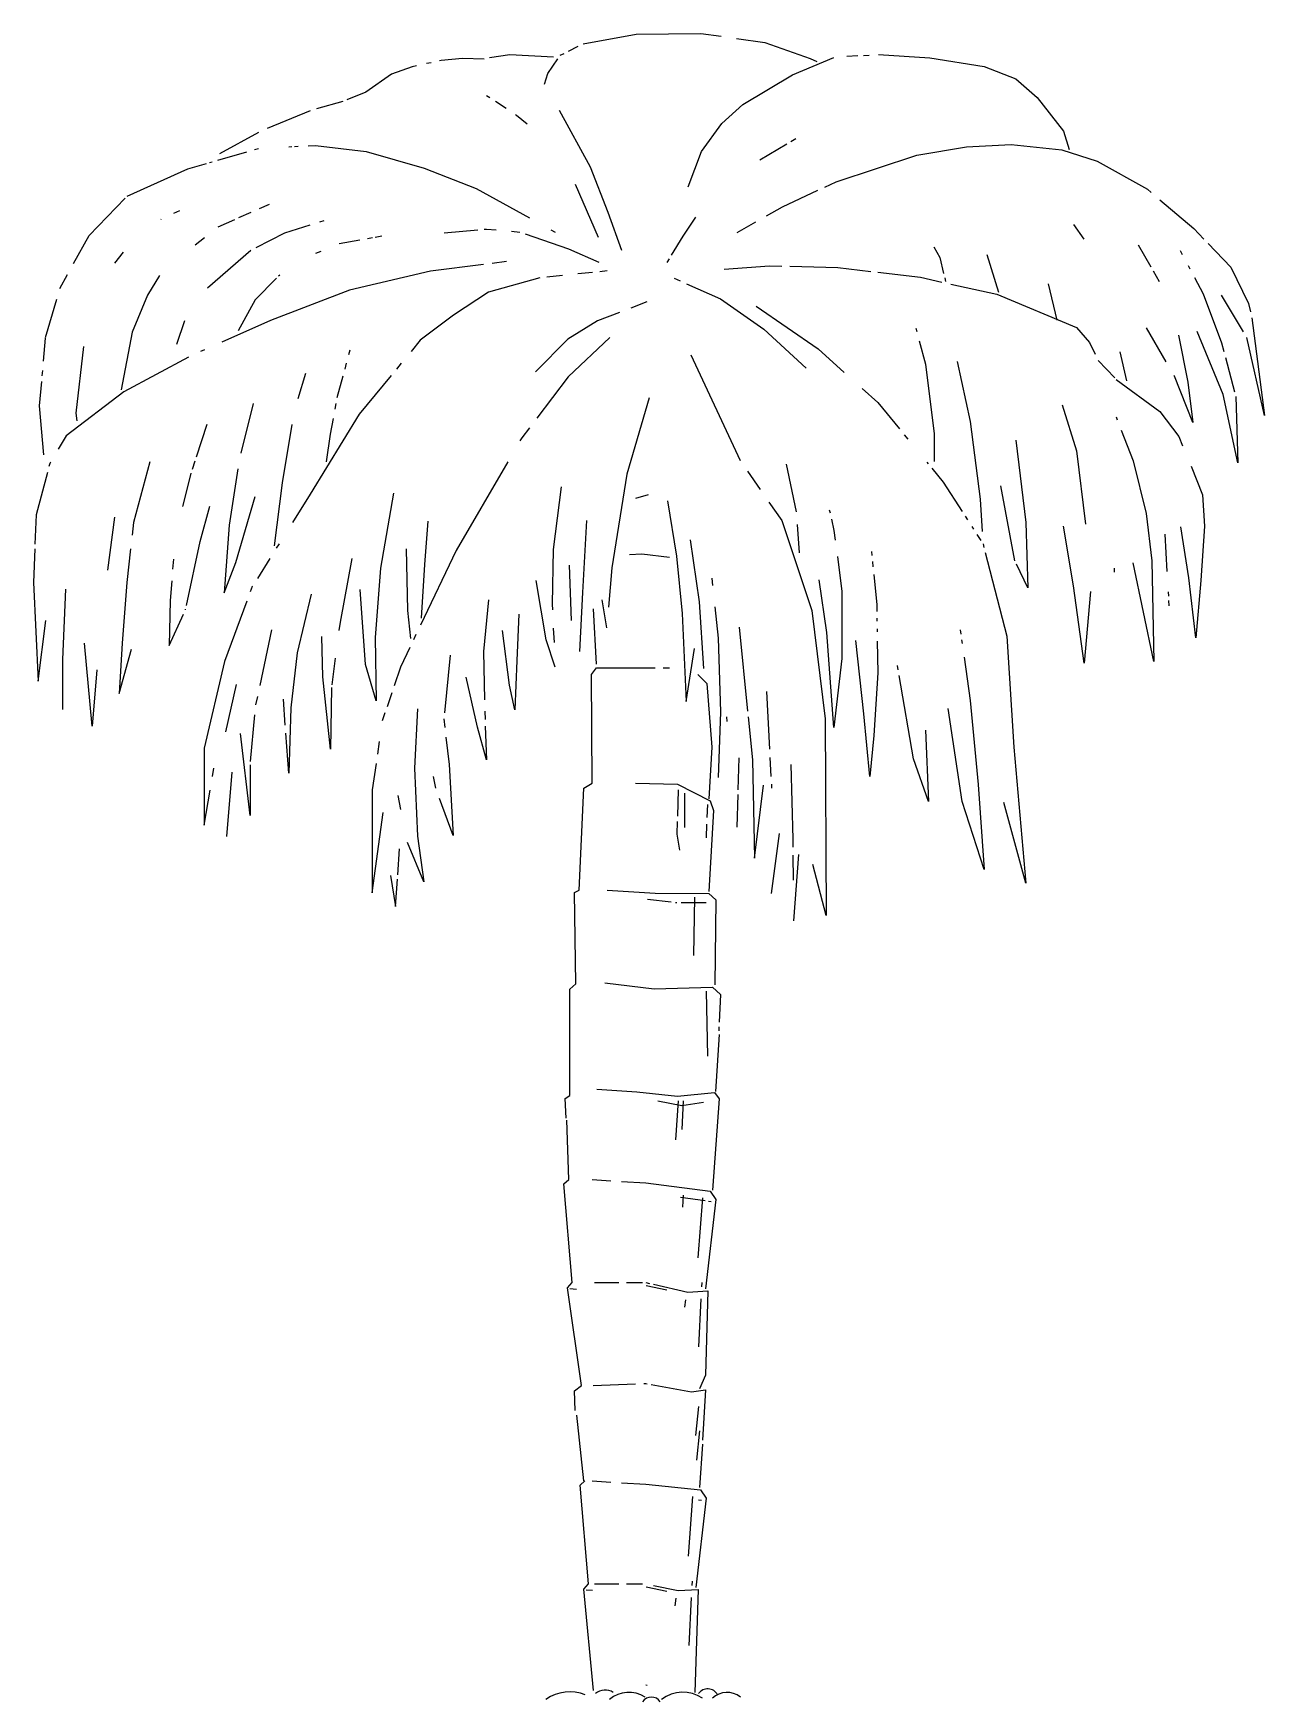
# Model space of a CAD drawing. Extents: x 96.74 to 100.23, y 89.31 to 94.03.
import ezdxf

# ---------------------------------------------------------------- set-up
doc = ezdxf.new("R2010")
doc.units = 0
doc.header["$LTSCALE"] = 0.5
doc.header["$MEASUREMENT"] = 0
doc.layers.get('0').update_dxf_attribs({"linetype": 'CONTINUOUS'})

# ---------------------------------------------------------------- blocks, each defined once
blk = doc.blocks.new('TREE-10')
for p, q in [((-10.86, 233.25), (-9.47, 233.95)), ((-8.79, 234.28), (-1.29, 235.68)), ((-1.29, 235.68), (7.87, 235.78)), ((7.87, 235.78), (10.75, 235.38)), ((12.92, 235.07), (16.92, 234.5)), ((16.92, 234.5), (23.35, 232.25)), ((-30.31, 231.63), (-30.94, 231.5)), ((-28.88, 231.94), (-29.09, 231.89)), ((-25.84, 232.22), (-28.88, 231.94)), ((-22.8, 232.15), (-25.84, 232.22)), ((-22.01, 232.36), (-19.15, 232.79)), ((-19.15, 232.79), (-12.96, 232.47)), ((-13.79, 230.11), (-12.35, 232.19)), ((-12.01, 232.68), (-11.48, 232.94)), ((20.85, 229.9), (26.68, 232.36)), ((23.35, 232.25), (24.3, 231.82)), ((28.52, 232.54), (30.11, 232.63)), ((30.91, 232.67), (31.68, 232.71)), ((33.02, 232.78), (40.29, 232.3)), ((40.29, 232.3), (47.96, 231.11)), ((-35.92, 229.99), (-39.52, 227.47)), ((-32.96, 231.07), (-35.92, 229.99)), ((-32.36, 231.2), (-32.96, 231.07)), ((-14.27, 228.61), (-13.79, 230.11)), ((13.83, 225.72), (20.85, 229.9)), ((47.96, 231.11), (52.46, 229.33)), ((52.46, 229.33), (55.5, 226.71)), ((-39.52, 227.47), (-42.24, 226.39)), ((-22.45, 227.01), (-21.98, 226.7)), ((-53.44, 222.37), (-47.38, 224.86)), ((-46.48, 225.15), (-42.73, 226.17)), ((-21.19, 226.18), (-19.67, 225.18)), ((-7.72, 216.83), (-12.13, 224.86)), ((10.85, 223.04), (13.83, 225.72)), ((55.5, 226.71), (59.2, 221.95)), ((-18.37, 224.31), (-18.22, 224.21)), ((-18.22, 224.21), (-16.72, 222.97)), ((7.99, 219.08), (10.85, 223.04)), ((-60.22, 218.76), (-54.67, 221.79)), ((-50.44, 219.73), (-50.01, 219.76)), ((-49.61, 219.78), (-49.11, 219.8)), ((-47.68, 219.88), (-46.65, 219.93)), ((-46.65, 219.93), (-39.51, 219.08)), ((16.21, 217.9), (20.03, 220.14)), ((20.6, 220.48), (21.33, 220.9)), ((38.47, 218.53), (45.5, 219.71)), ((45.5, 219.71), (51.81, 220.03)), ((51.81, 220.03), (58.95, 219.28)), ((59.2, 221.95), (59.99, 219.33)), ((-64.75, 216.61), (-62.09, 217.38)), ((-61.66, 217.51), (-61.29, 217.61)), ((-60.48, 217.85), (-56.38, 219.03)), ((-55.27, 219.35), (-54.75, 219.51)), ((-39.51, 219.08), (-31.29, 216.72)), ((6.09, 214.05), (7.99, 219.08)), ((27.04, 214.78), (38.47, 218.53)), ((58.95, 219.28), (63.95, 217.68)), ((63.95, 217.68), (71.09, 213.71)), ((-73.32, 212.76), (-64.75, 216.61)), ((-31.29, 216.72), (-23.91, 213.83)), ((-5.22, 210.41), (-7.72, 216.83)), ((-23.91, 213.83), (-16.39, 209.66)), ((-9.89, 214.44), (-6.64, 206.95)), ((19.42, 211.25), (24.43, 213.57)), ((25.41, 214.03), (27.04, 214.78)), ((71.09, 213.71), (71.63, 213.26)), ((-78.68, 207.19), (-73.61, 212.45)), ((-65.93, 210.68), (-66.75, 210.29)), ((-55.8, 210.43), (-57.56, 209.65)), ((-53.2, 211.58), (-54.65, 210.94)), ((-3.32, 205.06), (-5.22, 210.41)), ((17.16, 209.97), (19.42, 211.25)), ((72.85, 212.22), (77.64, 208.14)), ((-68.48, 209.47), (-68.56, 209.44)), ((-58.1, 209.41), (-60.46, 208.36)), ((-47.47, 208.62), (-51.06, 207.51)), ((-45.47, 209.24), (-46.1, 209.05)), ((-23.68, 207.94), (-28.44, 207.51)), ((-22.48, 208.04), (-22.81, 208.01)), ((-21.11, 207.92), (-22.48, 208.04)), ((-13.33, 207.97), (-12.74, 207.64)), ((5.37, 207.09), (7.16, 209.77)), ((13, 207.61), (15.67, 209.12)), ((60.63, 208.74), (62.06, 206.67)), ((77.64, 208.14), (79.06, 206.67)), ((-80.89, 203.21), (-78.68, 207.19)), ((-62.37, 206.84), (-63.68, 205.79)), ((-51.06, 207.51), (-55.11, 205.41)), ((-40.37, 206.53), (-43.32, 206.01)), ((-38.61, 206.84), (-39.31, 206.71)), ((-37.25, 207.08), (-38.23, 206.91)), ((-17.72, 207.61), (-18.93, 207.72)), ((-10.82, 205.26), (-16.93, 207.35)), ((3.73, 204.37), (5.37, 207.09)), ((40.85, 205.57), (41.69, 204.07)), ((69.78, 205.83), (71.55, 202.75)), ((79.67, 206.03), (82.88, 202.68)), ((-73.86, 204.82), (-75.11, 203.27)), ((-55.82, 205.04), (-61.96, 199.72)), ((-45.91, 204.92), (-46.66, 204.61)), ((-19.63, 203.47), (-21.64, 203.22)), ((-6.53, 203.33), (-10.82, 205.26)), ((3.11, 203.34), (3.42, 203.86)), ((41.69, 204.07), (42.24, 201.78)), ((48.35, 204.5), (50.02, 199.14)), ((75.74, 205.04), (76.02, 204.49)), ((-82.84, 199.69), (-81.75, 201.66)), ((-68.74, 201.51), (-70.46, 198.72)), ((-52.18, 201.11), (-55.22, 198.08)), ((-51.7, 201.54), (-51.89, 201.4)), ((-30.4, 202.12), (-41.86, 199.42)), ((-22.88, 203.06), (-30.4, 202.12)), ((-14.9, 201.2), (-22.16, 199.15)), ((-11.68, 201.52), (-13.93, 201.29)), ((-7.46, 201.94), (-9.55, 201.73)), ((-5.36, 202.15), (-6.44, 202.04)), ((4.1, 201.14), (4.93, 200.76)), ((11.17, 202.42), (17.58, 202.9)), ((17.58, 202.9), (19.32, 202.85)), ((20.49, 202.82), (27.28, 202.65)), ((27.28, 202.65), (31.96, 202.09)), ((32.92, 201.97), (38.96, 201.25)), ((38.96, 201.25), (41.99, 200.58)), ((42.39, 201.17), (42.52, 200.64)), ((71.88, 202.18), (72.76, 200.64)), ((76.85, 202.92), (77.09, 202.47)), ((77.74, 201.23), (78.95, 198.93)), ((82.88, 202.68), (85.38, 197.54)), ((-70.46, 198.72), (-72.61, 193.47)), ((-41.86, 199.42), (-53.04, 195.13)), ((-22.16, 199.15), (-27.15, 195.89)), ((5.87, 200.34), (10.65, 198.19)), ((43.27, 200.3), (49.79, 198.85)), ((49.79, 198.85), (61.04, 194.16)), ((57.05, 200.32), (58.24, 195.18)), ((78.95, 198.93), (81.57, 191.97)), ((84.66, 193.52), (81.57, 198.72)), ((-84.87, 192.72), (-83.29, 198.14)), ((-55.22, 198.08), (-57.61, 193.69)), ((-3.64, 196.28), (-6.73, 195.07)), ((0.23, 197.79), (-2.04, 196.9)), ((10.65, 198.19), (16.78, 193.9)), ((15.69, 197.16), (24.47, 191.12)), ((85.38, 197.54), (85.66, 196.35)), ((-65.22, 195.08), (-66.31, 191.73)), ((-53.04, 195.13), (-59.92, 192.06)), ((-27.15, 195.89), (-31.84, 192.35)), ((-6.73, 195.07), (-10.96, 192.48)), ((16.78, 193.9), (22.78, 188.38)), ((38.3, 194.06), (38.43, 193.58)), ((61.04, 194.16), (62.87, 192.01)), ((73.75, 189.27), (70.97, 194.11)), ((85.86, 195.5), (87.67, 181.67)), ((-85.16, 189.4), (-84.88, 192.63)), ((-79.51, 191.44), (-80.58, 182.01)), ((-72.61, 193.47), (-74.15, 185.33)), ((-31.84, 192.35), (-33.14, 190.77)), ((-10.96, 192.48), (-15.5, 187.85)), ((-5.01, 192.71), (-10.88, 187.17)), ((38.78, 192.25), (39.66, 188.97)), ((62.87, 192.01), (63.68, 190.38)), ((75.5, 193.04), (76.81, 186.4)), ((81.81, 184.68), (78.12, 193.57)), ((81.57, 191.97), (81.89, 190.75)), ((87.67, 181.67), (85.14, 192.72)), ((-64.63, 189.97), (-73.77, 185.06)), ((-62.37, 190.98), (-62.92, 190.73)), ((-42.31, 189.12), (-42.53, 188.27)), ((-41.81, 190.96), (-42, 190.27)), ((-34.52, 189.09), (-35.21, 188.26)), ((6.44, 190.26), (13.45, 175.32)), ((24.47, 191.12), (28.16, 187.8)), ((39.66, 188.97), (40.92, 179.09)), ((44.16, 189.35), (45.99, 180.86)), ((64.13, 189.47), (66.47, 187.02)), ((67.16, 190.68), (68.12, 186.61)), ((82.12, 189.9), (83.42, 185.03)), ((-85.34, 187.3), (-85.27, 188.07)), ((-48.09, 187.64), (-49.15, 184.07)), ((-42.8, 187.28), (-43.63, 184.21)), ((-35.95, 187.35), (-40.47, 181.86)), ((-10.88, 187.17), (-15.35, 181.3)), ((66.67, 186.81), (72.85, 182.25)), ((74.9, 187.25), (74.86, 187.33)), ((77.52, 180.72), (74.9, 187.25)), ((-85.7, 183.08), (-85.4, 186.52)), ((-73.77, 185.06), (-81.95, 178.81)), ((0.57, 184.21), (-2.58, 173.39)), ((30.69, 185.52), (32.91, 183.52)), ((76.81, 186.4), (77.52, 180.72)), ((83.89, 175.01), (81.81, 184.68)), ((83.59, 184.36), (83.89, 175.01)), ((-85.11, 176.12), (-85.7, 183.08)), ((-80.58, 182.01), (-80.46, 180.94)), ((-55.49, 183.4), (-57.25, 176.35)), ((-40.47, 181.86), (-47.43, 170.56)), ((-43.78, 183.39), (-43.93, 182.58)), ((32.91, 183.52), (35.98, 179.79)), ((59.03, 183.21), (61.04, 176.68)), ((72.85, 182.25), (75.53, 178.71)), ((-62.04, 180.4), (-63.53, 175.81)), ((-50.03, 180.42), (-51.4, 172.18)), ((-44.17, 181.29), (-44.58, 179.05)), ((-16.38, 179.95), (-17.46, 178.54)), ((45.99, 180.86), (47.4, 169.84)), ((66.67, 181.49), (66.82, 181.08)), ((67.38, 179.63), (69.06, 175.29)), ((-81.95, 178.81), (-83.06, 176.92)), ((-44.58, 179.05), (-45.13, 175.13)), ((-17.46, 178.54), (-17.72, 178.1)), ((36.66, 178.96), (37.16, 178.36)), ((40.92, 179.09), (40.92, 175.16)), ((52.46, 178.2), (53.87, 166.55)), ((75.53, 178.71), (76.07, 177.4)), ((-84.27, 174.88), (-84.38, 174.45)), ((-84.15, 175.07), (-84.27, 174.88)), ((-70.09, 175.13), (-72.4, 166.54)), ((-63.73, 175.22), (-64.1, 174.06)), ((-19.45, 175.12), (-26.76, 162.57)), ((19.97, 174.78), (21.37, 168.07)), ((39.85, 175.09), (40.04, 174.86)), ((61.04, 176.68), (62.31, 166.3)), ((69.06, 175.29), (70.89, 167.82)), ((-84.6, 173.62), (-86.18, 167.64)), ((-64.36, 173.28), (-65.46, 168.81)), ((-64.28, 173.51), (-64.36, 173.28)), ((-57.66, 174.13), (-58.9, 166.17)), ((-2.58, 173.39), (-4.72, 160.12)), ((14.48, 173.82), (16.29, 171.21)), ((40.56, 174.23), (42.19, 172.25)), ((77.25, 174.51), (78.9, 170.48)), ((-57.95, 160.89), (-55.22, 170.22)), ((-51.4, 172.18), (-52.49, 163.22)), ((-47.43, 170.56), (-49.93, 166.55)), ((-35.63, 170.7), (-37.44, 160.08)), ((-11.88, 171.58), (-13.02, 162.7)), ((-1.34, 169.97), (0.46, 170.51)), ((42.19, 172.25), (44.85, 168.11)), ((52.32, 161.1), (50.35, 171.74)), ((78.9, 170.48), (79.18, 166.04)), ((-62.99, 163.84), (-61.63, 168.87)), ((3.14, 169.63), (4.41, 161.79)), ((17.51, 169.43), (19.32, 166.82)), ((26.06, 168.33), (26.16, 167.89)), ((47.4, 169.84), (47.68, 165.28)), ((70.89, 167.82), (71.73, 161.1)), ((-86.18, 167.64), (-86.36, 163.46)), ((-75.13, 167.3), (-76.08, 159.82)), ((-72.4, 166.54), (-72.6, 164.76)), ((-58.9, 166.17), (-59.59, 156.6)), ((-30.78, 166.75), (-31.24, 160.62)), ((-8.3, 166.82), (-8.87, 156.64)), ((19.32, 166.82), (23.61, 154.07)), ((21.5, 166.26), (21.8, 162.24)), ((26.36, 167.01), (26.72, 165.41)), ((26.72, 165.41), (26.9, 164.04)), ((45.29, 167.43), (45.62, 166.92)), ((46.21, 166), (46.48, 165.59)), ((53.87, 166.55), (54.15, 157.3)), ((60.62, 157.56), (59.21, 166.04)), ((76.93, 158.7), (75.81, 165.92)), ((79.18, 166.04), (78.62, 158.32)), ((-64.93, 154.8), (-62.99, 163.84)), ((-51.82, 163.54), (-52.22, 162.9)), ((6.39, 164.09), (7.66, 155.31)), ((46.95, 164.85), (47.49, 164.02)), ((47.82, 163.51), (47.94, 163.02)), ((73.56, 164.9), (73.85, 159.63)), ((-86.38, 162.81), (-86.59, 158.07)), ((-72.82, 162.84), (-73.36, 158.07)), ((-66.78, 161.36), (-66.89, 159.92)), ((-59.59, 156.6), (-57.95, 160.89)), ((-53.12, 161.46), (-54.89, 158.62)), ((-41.53, 161.44), (-43.19, 152.45)), ((-33.81, 162.8), (-33.66, 154.09)), ((-26.76, 162.57), (-31.81, 152)), ((-31.24, 160.62), (-31.69, 153)), ((-13.02, 162.7), (-13.16, 154.97)), ((-2.2, 162.02), (-0.48, 162.1)), ((-0.48, 162.1), (3.46, 161.63)), ((4.41, 161.79), (5.23, 153.64)), ((27.2, 161.71), (27.84, 156.8)), ((32.01, 162.44), (32.07, 161.86)), ((32.16, 161.01), (32.23, 160.29)), ((48.13, 162.29), (51.19, 150.46)), ((54.15, 157.3), (52.54, 160.63)), ((71.98, 146.88), (69.06, 160.85)), ((71.73, 161.1), (71.98, 146.88)), ((-67.01, 158.29), (-67.22, 155.49)), ((-37.44, 160.08), (-38.2, 150.27)), ((-14.02, 149.95), (-15.45, 158.32)), ((-10.45, 152.65), (-10.73, 160.51)), ((-4.72, 160.12), (-5.19, 154.56)), ((9.41, 158.65), (9.52, 157.61)), ((25.73, 150.97), (24.61, 158.44)), ((32.34, 159.18), (32.77, 154.9)), ((66.38, 160.09), (66.38, 159.5)), ((77.95, 150.22), (76.93, 158.7)), ((78.62, 158.32), (77.95, 150.22)), ((-86.59, 158.07), (-85.9, 144.08)), ((-82.04, 157.11), (-82.45, 147.17)), ((-73.36, 158.07), (-74.04, 149.48)), ((-55.6, 157.49), (-55.89, 156.71)), ((-55.59, 157.51), (-55.6, 157.49)), ((-47.28, 156.4), (-49.24, 148.1)), ((-39.56, 146.46), (-40.32, 157.08)), ((-8.87, 156.64), (-9.3, 148.27)), ((27.84, 156.8), (27.84, 147.3)), ((62.14, 146.62), (60.62, 157.56)), ((63.01, 156.8), (62.14, 146.62)), ((74.01, 156.75), (74.05, 156.1)), ((-67.22, 155.49), (-67.36, 149.11)), ((-67.36, 149.11), (-65.35, 153.57)), ((-65.08, 154.17), (-65.04, 154.27)), ((-56.36, 155.43), (-59.53, 146.87)), ((-33.66, 154.09), (-33.2, 150.14)), ((-22.18, 155.61), (-22.9, 148.27)), ((-17.89, 153.55), (-18.17, 146.99)), ((-13.16, 154.97), (-13.13, 154.18)), ((-6.87, 146.47), (-7.3, 154.33)), ((-5.44, 151.62), (-6.08, 155.62)), ((5.23, 153.64), (5.81, 141.2)), ((7.66, 155.31), (8.25, 145.9)), ((9.85, 154.59), (10.34, 150.19)), ((23.61, 154.07), (25.47, 138.74)), ((32.77, 154.9), (32.78, 153.93)), ((74.08, 155.51), (74.12, 154.77)), ((-85.9, 144.08), (-84.81, 152.67)), ((-52.87, 151.36), (-54.56, 143.48)), ((-43.19, 152.45), (-43.35, 151.24)), ((-19.18, 143.51), (-20.18, 151.24)), ((-13, 151.59), (-12.9, 149.58)), ((13.31, 151.75), (14.49, 139.83)), ((32.79, 153.02), (32.8, 152.56)), ((32.82, 151.51), (32.82, 151.05)), ((44.58, 151.35), (44.67, 150.74)), ((-78.27, 137.7), (-79.36, 149.48)), ((-74.04, 149.48), (-74.45, 142.36)), ((-45.61, 144.69), (-45.76, 150.41)), ((-38.2, 150.27), (-38.05, 141.29)), ((-33.3, 148.87), (-34.63, 146.08)), ((-32.44, 150.68), (-32.8, 149.93)), ((-12.74, 146.08), (-14.02, 149.95)), ((10.34, 150.19), (10.68, 139.74)), ((26.72, 137.54), (25.73, 150.97)), ((30.94, 139.44), (29.81, 149.83)), ((32.84, 149.74), (32.91, 145.27)), ((44.78, 149.95), (44.85, 149.42)), ((51.19, 150.46), (52.18, 134.76)), ((-82.45, 147.17), (-82.45, 140.06)), ((-74.45, 142.36), (-72.68, 148.62)), ((-59.53, 146.87), (-62.41, 134.62)), ((-49.24, 148.1), (-50.15, 140.33)), ((-43.86, 147.35), (-44.35, 143.56)), ((-38.05, 141.29), (-39.56, 146.46)), ((-27.62, 147.76), (-28.39, 139.62)), ((-22.9, 148.27), (-22.75, 141.45)), ((-18.17, 146.99), (-18.46, 140.03)), ((5.81, 141.2), (6.97, 148.72)), ((27.84, 147.3), (26.72, 137.54)), ((45.13, 147.46), (45.99, 141.34)), ((-77.59, 145.68), (-78.27, 137.7)), ((-44.55, 134.48), (-45.61, 144.69)), ((-34.63, 146.08), (-35.53, 143.43)), ((-23.75, 137.58), (-25.33, 144.67)), ((-7.58, 145.05), (-6.87, 145.96)), ((-7.52, 129.66), (-7.58, 145.05)), ((-6.87, 145.96), (1.39, 145.96)), ((2.55, 145.96), (3.43, 145.96)), ((7.44, 145.05), (8.73, 143.77)), ((32.91, 145.27), (32.34, 136.4)), ((35.82, 145.69), (35.72, 146.28)), ((37.97, 133.11), (35.96, 144.89)), ((-57.87, 143.6), (-59.38, 136.93)), ((-54.89, 141.93), (-55.14, 140.74)), ((-44.4, 143.19), (-44.55, 134.48)), ((-35.86, 142.44), (-36.53, 140.47)), ((-18.46, 140.03), (-19.18, 143.51)), ((8.73, 143.77), (9.44, 134.75)), ((17.17, 142.61), (17.6, 134.45)), ((-50.94, 137.87), (-51.21, 141.56)), ((-50.15, 140.33), (-50.45, 131.08)), ((-36.83, 139.59), (-37.21, 138.49)), ((-32.2, 140.16), (-32.63, 131.79)), ((-22.7, 139.83), (-22.66, 138.65)), ((10.68, 139.74), (10.34, 130.44)), ((31.78, 130.58), (30.94, 139.44)), ((44.86, 127.03), (42.89, 140.2)), ((45.99, 141.34), (47.11, 129.44)), ((-55.28, 139.32), (-55.9, 132.71)), ((-28.48, 138.74), (-28.34, 137.53)), ((-22.47, 132.95), (-23.75, 137.58)), ((-22.63, 137.73), (-22.47, 132.95)), ((11.51, 139.03), (11.58, 138.38)), ((14.56, 139.05), (15.17, 132.95)), ((25.47, 138.74), (25.61, 110.92)), ((39.66, 137.16), (40.08, 127.03)), ((-62.41, 134.62), (-62.41, 123.72)), ((-55.9, 125.08), (-57.26, 136.66)), ((-50.45, 131.08), (-50.86, 136.7)), ((-37.63, 135.56), (-37.9, 133.74)), ((-28.19, 136.17), (-27.76, 132.3)), ((9.44, 134.75), (9.01, 127.41)), ((32.34, 136.4), (31.78, 130.58)), ((52.18, 134.76), (53.87, 115.51)), ((-55.9, 132.25), (-55.9, 125.08)), ((-38.09, 132.43), (-38.64, 128.7)), ((-27.76, 132.3), (-27.19, 122.26)), ((13.18, 128.69), (13.31, 133.21)), ((15.17, 132.95), (15.45, 119.04)), ((17.66, 133.28), (17.8, 130.6)), ((20.61, 132.3), (20.89, 121.74)), ((40.08, 127.03), (37.97, 133.11)), ((-61.24, 130.6), (-61.04, 131.76)), ((-59.23, 122.09), (-58.47, 131.21)), ((-32.63, 131.79), (-32.2, 122.13)), ((-29.62, 128.95), (-29.98, 130.6)), ((-62.41, 123.72), (-61.57, 128.66)), ((-38.64, 128.7), (-38.64, 114.14)), ((-34.57, 125.93), (-34.97, 127.92)), ((-9.34, 114.48), (-8.67, 128.92)), ((-8.67, 128.92), (-7.52, 129.66)), ((-1.39, 129.66), (4.56, 129.52)), ((4.56, 129.52), (9.19, 127.13)), ((4.66, 128.72), (4.56, 124.96)), ((5.56, 128.24), (5.56, 123.38)), ((13.02, 123.42), (13.16, 128.04)), ((15.45, 119.04), (16.74, 129.34)), ((17.86, 129.49), (17.89, 128.95)), ((47.11, 129.44), (47.96, 117.41)), ((-38.64, 114.14), (-37.06, 125.48)), ((-27.19, 122.26), (-29.09, 127.48)), ((8.8, 126.62), (8.73, 124.77)), ((9.69, 125.79), (9.03, 114.33)), ((9.19, 127.13), (9.69, 125.79)), ((47.96, 117.41), (44.86, 127.03)), ((53.87, 115.51), (50.77, 126.9)), ((4.54, 124.24), (4.48, 122.41)), ((8.7, 123.85), (8.62, 121.92)), ((-31.34, 115.69), (-33.63, 121.23)), ((-32.2, 122.13), (-31.34, 115.69)), ((4.48, 122.41), (4.84, 120.14)), ((17.89, 114.02), (19.03, 122.52)), ((20.89, 121.74), (20.91, 120.57)), ((-35.03, 116.67), (-34.77, 120.33)), ((20.92, 119.46), (20.96, 115.92)), ((21.04, 110.15), (21.75, 119.55)), ((25.61, 110.92), (23.75, 118.14)), ((-36.06, 116.59), (-35.34, 112.21)), ((-35.34, 112.21), (-35.07, 116.05)), ((-10, 114.18), (-9.34, 114.48)), ((-9.83, 101.23), (-10, 114.18)), ((-5.37, 114.48), (1.42, 114.09)), ((1.42, 114.09), (9.03, 114.03)), ((7, 113.5), (6.82, 105.24)), ((9.03, 114.03), (10.02, 113.14)), ((3.7, 112.78), (0.34, 113.17)), ((4.48, 112.69), (4.28, 112.71)), ((8.62, 112.69), (5.07, 112.69)), ((10.02, 113.14), (9.86, 101.08)), ((-10.66, 100.48), (-9.83, 101.23)), ((-10.66, 85.45), (-10.66, 100.48)), ((-5.7, 101.38), (1.27, 100.54)), ((1.27, 100.54), (9.52, 100.78)), ((8.62, 100.22), (8.8, 90.99)), ((9.52, 100.78), (10.68, 99.74)), ((10.68, 99.74), (10.48, 95.8)), ((10.44, 95.17), (10.41, 94.59)), ((10.45, 94.05), (9.96, 86.02)), ((-11.32, 85), (-10.66, 85.45)), ((-6.85, 86.34), (-1.2, 85.95)), ((-1.2, 85.95), (4.59, 85.36)), ((4.59, 85.36), (9.8, 85.87)), ((9.8, 85.87), (10.46, 84.98)), ((-11.2, 82.21), (-11.32, 85)), ((1.78, 84.67), (5.2, 84.02)), ((4.66, 84.67), (4.3, 79.16)), ((5.38, 84.67), (5.2, 80.62)), ((5.2, 84.02), (8.26, 84.51)), ((10.46, 84.98), (9.52, 72.05)), ((-10.82, 73.54), (-11.09, 81.94)), ((-11.49, 72.94), (-10.82, 73.54)), ((-7.52, 73.54), (-4.85, 73.37)), ((-3.35, 73.27), (0.09, 73.05)), ((-10.33, 58.95), (-11.49, 72.94)), ((0.09, 73.05), (9.19, 71.9)), ((5.02, 71.06), (8.49, 70.55)), ((5.36, 71.31), (5.29, 69.61)), ((8.1, 70.93), (7.46, 62.47)), ((9.19, 71.9), (10.02, 70.71)), ((10.02, 70.71), (8.53, 58.06)), ((8.94, 70.48), (9.34, 70.42)), ((-10.99, 58.2), (-10.33, 58.95)), ((-9, 44.36), (-10.99, 58.2)), ((-10.65, 58.1), (-9.74, 58.04)), ((-7.19, 58.95), (-3.74, 58.95)), ((-2.66, 58.95), (-0.37, 58.95)), ((0.09, 58.95), (0.6, 58.83)), ((0.12, 58.54), (3.05, 57.91)), ((1.18, 58.71), (6.05, 57.61)), ((6.05, 57.61), (8.86, 57.76)), ((8.04, 58.97), (7.99, 58.34)), ((8.86, 57.76), (8.53, 45.85)), ((5.71, 56.53), (5.57, 55.46)), ((7.9, 56.65), (7.54, 49.85)), ((8.53, 45.85), (7.71, 43.91)), ((-10, 43.61), (-9, 44.36)), ((-9.9, 40.82), (-10, 43.61)), ((-7.35, 44.36), (-1.35, 44.6)), ((-0.17, 44.65), (0.09, 44.66)), ((0.09, 44.66), (0.28, 44.62)), ((0.85, 44.52), (6.55, 43.47)), ((6.55, 43.47), (8.53, 43.76)), ((8.53, 43.76), (8.11, 36.65)), ((-8.7, 30.91), (-9.65, 40.19)), ((7.18, 37.3), (7.6, 41.42)), ((7.31, 33.82), (7.73, 37.96)), ((8.13, 36.09), (7.71, 29.92)), ((-9.19, 30.29), (-8.53, 30.89)), ((-7.52, 30.89), (-4.85, 30.72)), ((-8.04, 16.3), (-9.19, 30.29)), ((-3.35, 30.62), (0.09, 30.4)), ((0.09, 30.4), (7.81, 29.63)), ((6.71, 28.66), (6.07, 20.2)), ((8.63, 28.44), (7.15, 15.79)), ((7.81, 29.63), (8.63, 28.44)), ((7.56, 28.21), (7.96, 28.15)), ((6.65, 16.7), (6.61, 16.07)), ((-8.7, 15.55), (-8.04, 16.3)), ((-7.3, 1.23), (-8.7, 15.55)), ((-8.35, 15.45), (-7.45, 15.39)), ((-7.19, 16.3), (-3.74, 16.3)), ((-2.66, 16.3), (-0.37, 16.3)), ((0.12, 15.89), (3.05, 15.26)), ((1.18, 16.05), (4.66, 15.34)), ((4.32, 14.26), (4.18, 13.19)), ((4.66, 15.34), (7.48, 15.49)), ((6.52, 14.38), (6.16, 7.58)), ((7.48, 15.49), (7.05, 0.94)), ((0.09, 2), (0.28, 1.97))]:
    blk.add_line(p, q)
for centre, radius, start, end in [((-10.66, -4.91), 5.93, 68.3619, 124.8823), ((-5.67, -0.83), 2.1, 56.7789, 130.5754), ((-2.31, -3.35), 4.29, 57.634, 129.7204), ((0.88, -1.25), 1.53, 34.8222, 145.1778), ((5.32, -3.95), 4.92, 55.7385, 127.4826), ((8.84, -0.14), 1.58, 27.91, 145.2248), ((11.6, -2.13), 3.06, 51.9819, 132.7019)]:
    blk.add_arc(centre, radius, start, end)
blk = doc.blocks.new('FLS_LANT')
at = {"xscale": 2, "yscale": 2, "zscale": 2}
blk.add_blockref('TREE-10', (0, 0), dxfattribs=at)

msp = doc.modelspace()

# ---------------------------------------------------------------- block references
at = {"xscale": 0.01, "yscale": 0.01, "zscale": 0.01}
msp.add_blockref('FLS_LANT', (98.4724, 89.3132), dxfattribs=at)

doc.saveas('drawing.dxf')
